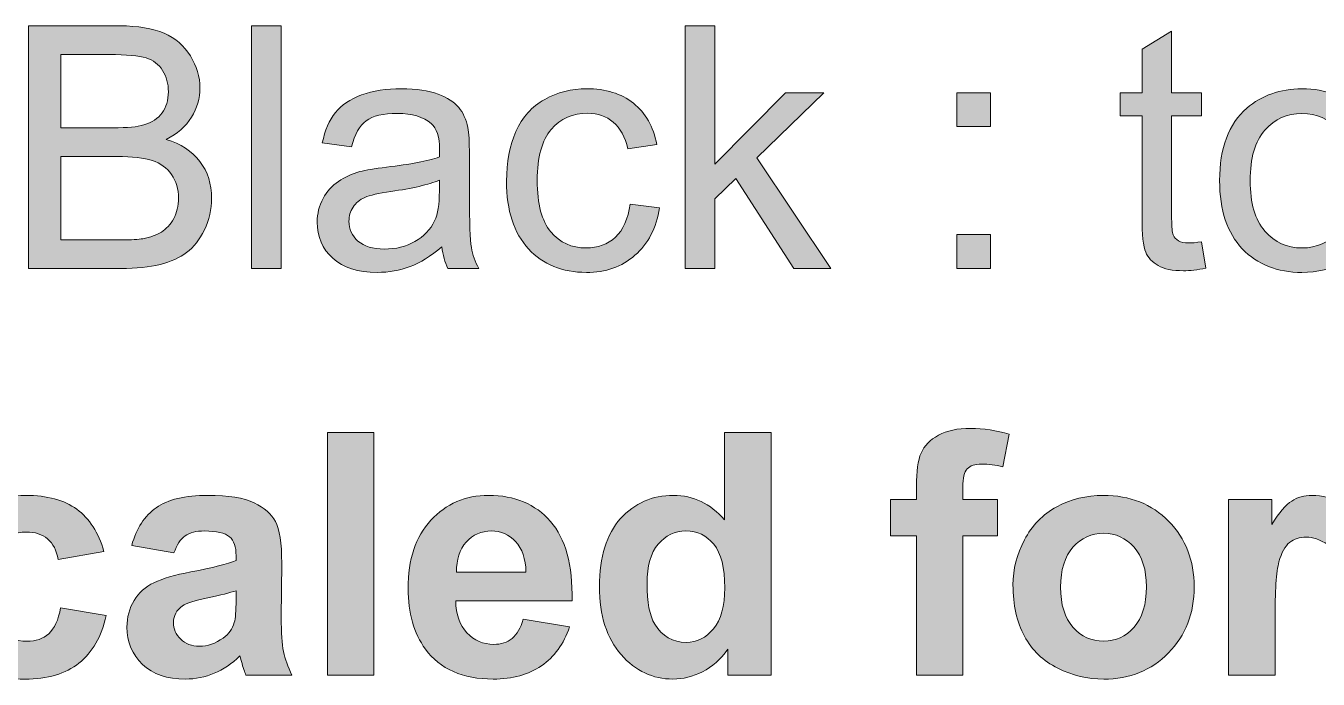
# Model space of a CAD drawing. Header units: inches. Extents: x 1117 to 1992, y -2324 to -585.
# Drawn here: x 1337.29 to 1371.9, y -2169.31 to -2151.83 of the extents above; entities that cross this region are included whole.
import ezdxf

# ---------------------------------------------------------------- set-up
doc = ezdxf.new("R2010")
doc.units = ezdxf.units.IN
doc.header["$MEASUREMENT"] = 0
doc.layers.add('Layer 1', color=7, linetype='Continuous')

# ---------------------------------------------------------------- blocks, each defined once
blk = doc.blocks.new('block 247')
at = {"layer": 'Layer 1', "true_color": 0x010101}
h = blk.add_hatch(color=18, dxfattribs=at)
h.dxf.hatch_style = 2
edge = h.paths.add_edge_path()
edge.add_spline(control_points=[(1337.364, -2158.32), (1337.364, -2158.32), (1337.364, -2151.827), (1337.364, -2151.827), (1337.364, -2151.827), (1339.8, -2151.827), (1339.8, -2151.827), (1340.296, -2151.827), (1340.693, -2151.893), (1340.994, -2152.025), (1341.294, -2152.156), (1341.529, -2152.359), (1341.698, -2152.632), (1341.867, -2152.905), (1341.953, -2153.191), (1341.953, -2153.489), (1341.953, -2153.767), (1341.878, -2154.028), (1341.727, -2154.274), (1341.576, -2154.518), (1341.349, -2154.717), (1341.044, -2154.867), (1341.437, -2154.982), (1341.74, -2155.179), (1341.95, -2155.456), (1342.161, -2155.734), (1342.266, -2156.062), (1342.266, -2156.44), (1342.266, -2156.744), (1342.201, -2157.027), (1342.073, -2157.288), (1341.945, -2157.549), (1341.786, -2157.751), (1341.597, -2157.892), (1341.408, -2158.034), (1341.171, -2158.141), (1340.885, -2158.213), (1340.6, -2158.286), (1340.251, -2158.322), (1339.838, -2158.322), (1339.838, -2158.322), (1337.362, -2158.322), (1337.362, -2158.322), (1337.362, -2158.322), (1337.362, -2158.321), (1337.362, -2158.321), (1337.362, -2158.321), (1337.364, -2158.321), (1337.364, -2158.321), (1337.364, -2158.321), (1337.364, -2158.32), (1337.364, -2158.32)], knot_values=[0, 0, 0, 0, 1, 1, 1, 2, 2, 2, 3, 3, 3, 4, 4, 4, 5, 5, 5, 6, 6, 6, 7, 7, 7, 8, 8, 8, 9, 9, 9, 10, 10, 10, 11, 11, 11, 12, 12, 12, 13, 13, 13, 14, 14, 14, 15, 15, 15, 16, 16, 16, 17, 17, 17, 17], degree=3, periodic=1)
edge = h.paths.add_edge_path()
edge.add_spline(control_points=[(1338.224, -2154.555), (1338.224, -2154.555), (1339.627, -2154.555), (1339.627, -2154.555), (1340.008, -2154.555), (1340.281, -2154.53), (1340.447, -2154.48), (1340.665, -2154.414), (1340.83, -2154.307), (1340.94, -2154.157), (1341.051, -2154.006), (1341.107, -2153.817), (1341.107, -2153.59), (1341.107, -2153.375), (1341.055, -2153.185), (1340.952, -2153.022), (1340.848, -2152.857), (1340.701, -2152.745), (1340.509, -2152.685), (1340.317, -2152.624), (1339.987, -2152.594), (1339.521, -2152.594), (1339.521, -2152.594), (1338.223, -2152.594), (1338.223, -2152.594), (1338.223, -2152.594), (1338.224, -2154.555), (1338.224, -2154.555), (1338.224, -2154.555), (1338.224, -2154.555), (1338.224, -2154.555)], knot_values=[0, 0, 0, 0, 1, 1, 1, 2, 2, 2, 3, 3, 3, 4, 4, 4, 5, 5, 5, 6, 6, 6, 7, 7, 7, 8, 8, 8, 9, 9, 9, 10, 10, 10, 10], degree=3, periodic=1)
edge = h.paths.add_edge_path()
edge.add_spline(control_points=[(1338.224, -2157.554), (1338.224, -2157.554), (1339.84, -2157.554), (1339.84, -2157.554), (1340.118, -2157.554), (1340.313, -2157.543), (1340.425, -2157.523), (1340.623, -2157.486), (1340.788, -2157.427), (1340.92, -2157.346), (1341.053, -2157.263), (1341.163, -2157.142), (1341.249, -2156.985), (1341.334, -2156.828), (1341.377, -2156.644), (1341.377, -2156.438), (1341.377, -2156.196), (1341.315, -2155.985), (1341.191, -2155.806), (1341.067, -2155.628), (1340.895, -2155.503), (1340.675, -2155.431), (1340.455, -2155.359), (1340.139, -2155.321), (1339.726, -2155.321), (1339.726, -2155.321), (1338.224, -2155.321), (1338.224, -2155.321), (1338.224, -2155.321), (1338.224, -2157.554), (1338.224, -2157.554)], knot_values=[0, 0, 0, 0, 1, 1, 1, 2, 2, 2, 3, 3, 3, 4, 4, 4, 5, 5, 5, 6, 6, 6, 7, 7, 7, 8, 8, 8, 9, 9, 9, 10, 10, 10, 10], degree=3, periodic=1)
h = blk.add_hatch(color=18, dxfattribs=at)
h.dxf.hatch_style = 2
h.paths.add_polyline_path([(1343.33, -2158.32), (1343.33, -2151.827), (1344.128, -2151.827), (1344.128, -2158.32)])
h = blk.add_hatch(color=18, dxfattribs=at)
h.dxf.hatch_style = 2
h.paths.add_polyline_path([(1354.948, -2158.32), (1354.948, -2151.827), (1355.745, -2151.827), (1355.745, -2155.529), (1357.633, -2153.616), (1358.665, -2153.616), (1356.867, -2155.361), (1358.846, -2158.32), (1357.862, -2158.32), (1356.309, -2155.916), (1355.745, -2156.455), (1355.745, -2158.32)])
h = blk.add_hatch(color=18, dxfattribs=at)
h.dxf.hatch_style = 2
edge = h.paths.add_edge_path()
edge.add_spline(control_points=[(1368.78, -2157.607), (1368.78, -2157.607), (1368.896, -2158.311), (1368.896, -2158.311), (1368.671, -2158.359), (1368.47, -2158.381), (1368.293, -2158.381), (1368.004, -2158.381), (1367.779, -2158.335), (1367.62, -2158.244), (1367.46, -2158.152), (1367.348, -2158.032), (1367.283, -2157.883), (1367.218, -2157.734), (1367.186, -2157.42), (1367.186, -2156.942), (1367.186, -2156.942), (1367.186, -2154.235), (1367.186, -2154.235), (1367.186, -2154.235), (1366.602, -2154.235), (1366.602, -2154.235), (1366.602, -2154.235), (1366.602, -2153.615), (1366.602, -2153.615), (1366.602, -2153.615), (1367.186, -2153.615), (1367.186, -2153.615), (1367.186, -2153.615), (1367.186, -2152.451), (1367.186, -2152.451), (1367.186, -2152.451), (1367.979, -2151.972), (1367.979, -2151.972), (1367.979, -2151.972), (1367.979, -2153.615), (1367.979, -2153.615), (1367.979, -2153.615), (1368.78, -2153.615), (1368.78, -2153.615), (1368.78, -2153.615), (1368.78, -2154.235), (1368.78, -2154.235), (1368.78, -2154.235), (1367.979, -2154.235), (1367.979, -2154.235), (1367.979, -2154.235), (1367.979, -2156.986), (1367.979, -2156.986), (1367.979, -2157.214), (1367.993, -2157.36), (1368.021, -2157.424), (1368.049, -2157.49), (1368.095, -2157.541), (1368.159, -2157.579), (1368.222, -2157.616), (1368.313, -2157.637), (1368.431, -2157.637), (1368.519, -2157.638), (1368.635, -2157.627), (1368.78, -2157.607)], knot_values=[0, 0, 0, 0, 1, 1, 1, 2, 2, 2, 3, 3, 3, 4, 4, 4, 5, 5, 5, 6, 6, 6, 7, 7, 7, 8, 8, 8, 9, 9, 9, 10, 10, 10, 11, 11, 11, 12, 12, 12, 13, 13, 13, 14, 14, 14, 15, 15, 15, 16, 16, 16, 17, 17, 17, 18, 18, 18, 19, 19, 19, 20, 20, 20, 20], degree=3, periodic=1)
h = blk.add_hatch(color=18, dxfattribs=at)
h.dxf.hatch_style = 2
edge = h.paths.add_edge_path()
edge.add_spline(control_points=[(1348.433, -2157.74), (1348.138, -2157.991), (1347.853, -2158.168), (1347.58, -2158.271), (1347.308, -2158.374), (1347.014, -2158.425), (1346.701, -2158.425), (1346.184, -2158.425), (1345.788, -2158.3), (1345.51, -2158.048), (1345.232, -2157.794), (1345.093, -2157.472), (1345.093, -2157.08), (1345.093, -2156.85), (1345.145, -2156.639), (1345.25, -2156.449), (1345.355, -2156.259), (1345.492, -2156.105), (1345.662, -2155.991), (1345.831, -2155.876), (1346.023, -2155.788), (1346.235, -2155.729), (1346.392, -2155.688), (1346.628, -2155.648), (1346.945, -2155.61), (1347.588, -2155.532), (1348.062, -2155.441), (1348.366, -2155.335), (1348.369, -2155.226), (1348.371, -2155.156), (1348.371, -2155.127), (1348.371, -2154.802), (1348.295, -2154.573), (1348.144, -2154.44), (1347.94, -2154.26), (1347.638, -2154.17), (1347.237, -2154.17), (1346.862, -2154.17), (1346.584, -2154.236), (1346.406, -2154.367), (1346.227, -2154.499), (1346.095, -2154.731), (1346.009, -2155.066), (1346.009, -2155.066), (1345.23, -2154.959), (1345.23, -2154.959), (1345.301, -2154.626), (1345.417, -2154.356), (1345.58, -2154.15), (1345.742, -2153.945), (1345.977, -2153.788), (1346.284, -2153.676), (1346.591, -2153.566), (1346.947, -2153.51), (1347.351, -2153.51), (1347.753, -2153.51), (1348.079, -2153.557), (1348.33, -2153.652), (1348.581, -2153.747), (1348.765, -2153.865), (1348.883, -2154.008), (1349.001, -2154.152), (1349.083, -2154.333), (1349.13, -2154.551), (1349.157, -2154.687), (1349.17, -2154.932), (1349.17, -2155.287), (1349.17, -2155.287), (1349.17, -2156.349), (1349.17, -2156.349), (1349.17, -2157.09), (1349.187, -2157.559), (1349.222, -2157.756), (1349.256, -2157.952), (1349.322, -2158.14), (1349.423, -2158.32), (1349.423, -2158.32), (1348.591, -2158.32), (1348.591, -2158.32), (1348.51, -2158.155), (1348.457, -2157.961), (1348.433, -2157.74)], knot_values=[0, 0, 0, 0, 1, 1, 1, 2, 2, 2, 3, 3, 3, 4, 4, 4, 5, 5, 5, 6, 6, 6, 7, 7, 7, 8, 8, 8, 9, 9, 9, 10, 10, 10, 11, 11, 11, 12, 12, 12, 13, 13, 13, 14, 14, 14, 15, 15, 15, 16, 16, 16, 17, 17, 17, 18, 18, 18, 19, 19, 19, 20, 20, 20, 21, 21, 21, 22, 22, 22, 23, 23, 23, 24, 24, 24, 25, 25, 25, 26, 26, 26, 27, 27, 27, 27], degree=3, periodic=1)
edge = h.paths.add_edge_path()
edge.add_spline(control_points=[(1348.366, -2155.959), (1348.078, -2156.077), (1347.643, -2156.177), (1347.065, -2156.26), (1346.737, -2156.308), (1346.505, -2156.361), (1346.369, -2156.42), (1346.233, -2156.479), (1346.128, -2156.565), (1346.054, -2156.678), (1345.981, -2156.792), (1345.944, -2156.919), (1345.944, -2157.057), (1345.944, -2157.27), (1346.025, -2157.447), (1346.186, -2157.588), (1346.347, -2157.73), (1346.582, -2157.801), (1346.892, -2157.801), (1347.199, -2157.801), (1347.473, -2157.734), (1347.711, -2157.6), (1347.951, -2157.465), (1348.126, -2157.283), (1348.238, -2157.048), (1348.323, -2156.867), (1348.366, -2156.602), (1348.366, -2156.25), (1348.366, -2156.25), (1348.366, -2155.959), (1348.366, -2155.959), (1348.366, -2155.959), (1348.366, -2155.959), (1348.366, -2155.959)], knot_values=[0, 0, 0, 0, 1, 1, 1, 2, 2, 2, 3, 3, 3, 4, 4, 4, 5, 5, 5, 6, 6, 6, 7, 7, 7, 8, 8, 8, 9, 9, 9, 10, 10, 10, 11, 11, 11, 11], degree=3, periodic=1)
h = blk.add_hatch(color=18, dxfattribs=at)
h.dxf.hatch_style = 2
edge = h.paths.add_edge_path()
edge.add_spline(control_points=[(1353.477, -2156.597), (1353.477, -2156.597), (1354.262, -2156.699), (1354.262, -2156.699), (1354.176, -2157.239), (1353.957, -2157.661), (1353.604, -2157.968), (1353.251, -2158.274), (1352.818, -2158.426), (1352.304, -2158.426), (1351.66, -2158.426), (1351.142, -2158.216), (1350.752, -2157.795), (1350.361, -2157.375), (1350.165, -2156.772), (1350.165, -2155.986), (1350.165, -2155.478), (1350.249, -2155.034), (1350.417, -2154.654), (1350.586, -2154.273), (1350.842, -2153.986), (1351.186, -2153.796), (1351.531, -2153.605), (1351.905, -2153.51), (1352.31, -2153.51), (1352.82, -2153.51), (1353.239, -2153.639), (1353.563, -2153.897), (1353.888, -2154.156), (1354.097, -2154.523), (1354.188, -2154.998), (1354.188, -2154.998), (1353.413, -2155.118), (1353.413, -2155.118), (1353.34, -2154.802), (1353.209, -2154.565), (1353.022, -2154.405), (1352.834, -2154.245), (1352.608, -2154.166), (1352.342, -2154.166), (1351.939, -2154.166), (1351.614, -2154.308), (1351.363, -2154.598), (1351.112, -2154.884), (1350.987, -2155.34), (1350.987, -2155.964), (1350.987, -2156.596), (1351.109, -2157.055), (1351.35, -2157.341), (1351.593, -2157.628), (1351.908, -2157.771), (1352.298, -2157.771), (1352.611, -2157.771), (1352.872, -2157.675), (1353.082, -2157.483), (1353.289, -2157.291), (1353.421, -2156.996), (1353.477, -2156.597)], knot_values=[0, 0, 0, 0, 1, 1, 1, 2, 2, 2, 3, 3, 3, 4, 4, 4, 5, 5, 5, 6, 6, 6, 7, 7, 7, 8, 8, 8, 9, 9, 9, 10, 10, 10, 11, 11, 11, 12, 12, 12, 13, 13, 13, 14, 14, 14, 15, 15, 15, 16, 16, 16, 17, 17, 17, 18, 18, 18, 19, 19, 19, 19], degree=3, periodic=1)
h = blk.add_hatch(color=18, dxfattribs=at)
h.dxf.hatch_style = 2
h.paths.add_polyline_path([(1362.221, -2154.524), (1362.221, -2153.616), (1363.129, -2153.616), (1363.129, -2154.524)])
h.paths.add_polyline_path([(1362.221, -2158.32), (1362.221, -2157.412), (1363.129, -2157.412), (1363.129, -2158.32)])
h = blk.add_hatch(color=18, dxfattribs=at)
h.dxf.hatch_style = 2
edge = h.paths.add_edge_path()
edge.add_spline(control_points=[(1369.263, -2155.968), (1369.263, -2155.097), (1369.505, -2154.452), (1369.989, -2154.033), (1370.394, -2153.685), (1370.888, -2153.511), (1371.468, -2153.511), (1372.115, -2153.511), (1372.644, -2153.723), (1373.055, -2154.147), (1373.464, -2154.57), (1373.669, -2155.156), (1373.669, -2155.903), (1373.669, -2156.509), (1373.579, -2156.984), (1373.397, -2157.332), (1373.215, -2157.678), (1372.952, -2157.948), (1372.604, -2158.14), (1372.258, -2158.332), (1371.879, -2158.427), (1371.468, -2158.427), (1370.81, -2158.427), (1370.277, -2158.216), (1369.872, -2157.794), (1369.466, -2157.371), (1369.263, -2156.762), (1369.263, -2155.968)], knot_values=[0, 0, 0, 0, 1, 1, 1, 2, 2, 2, 3, 3, 3, 4, 4, 4, 5, 5, 5, 6, 6, 6, 7, 7, 7, 8, 8, 8, 9, 9, 9, 9], degree=3, periodic=1)
edge = h.paths.add_edge_path()
edge.add_spline(control_points=[(1370.082, -2155.968), (1370.082, -2156.571), (1370.214, -2157.021), (1370.477, -2157.321), (1370.739, -2157.622), (1371.07, -2157.771), (1371.469, -2157.771), (1371.865, -2157.771), (1372.194, -2157.62), (1372.457, -2157.319), (1372.719, -2157.018), (1372.851, -2156.559), (1372.851, -2155.941), (1372.851, -2155.361), (1372.719, -2154.92), (1372.454, -2154.619), (1372.19, -2154.319), (1371.861, -2154.171), (1371.469, -2154.171), (1371.07, -2154.171), (1370.74, -2154.32), (1370.477, -2154.618), (1370.213, -2154.916), (1370.082, -2155.366), (1370.082, -2155.968)], knot_values=[0, 0, 0, 0, 1, 1, 1, 2, 2, 2, 3, 3, 3, 4, 4, 4, 5, 5, 5, 6, 6, 6, 7, 7, 7, 8, 8, 8, 8], degree=3, periodic=1)
h = blk.add_hatch(color=18, dxfattribs=at)
h.dxf.hatch_style = 2
edge = h.paths.add_edge_path()
edge.add_spline(control_points=[(1360.451, -2164.501), (1360.451, -2164.501), (1361.142, -2164.501), (1361.142, -2164.501), (1361.142, -2164.501), (1361.142, -2164.147), (1361.142, -2164.147), (1361.142, -2163.751), (1361.184, -2163.456), (1361.268, -2163.26), (1361.352, -2163.065), (1361.507, -2162.906), (1361.733, -2162.784), (1361.959, -2162.661), (1362.244, -2162.6), (1362.59, -2162.6), (1362.944, -2162.6), (1363.291, -2162.653), (1363.63, -2162.759), (1363.63, -2162.759), (1363.461, -2163.627), (1363.461, -2163.627), (1363.263, -2163.58), (1363.073, -2163.556), (1362.891, -2163.556), (1362.71, -2163.556), (1362.581, -2163.599), (1362.503, -2163.683), (1362.424, -2163.767), (1362.385, -2163.929), (1362.385, -2164.168), (1362.385, -2164.168), (1362.385, -2164.5), (1362.385, -2164.5), (1362.385, -2164.5), (1363.315, -2164.5), (1363.315, -2164.5), (1363.315, -2164.5), (1363.315, -2165.478), (1363.315, -2165.478), (1363.315, -2165.478), (1362.385, -2165.478), (1362.385, -2165.478), (1362.385, -2165.478), (1362.385, -2169.204), (1362.385, -2169.204), (1362.385, -2169.204), (1361.141, -2169.204), (1361.141, -2169.204), (1361.141, -2169.204), (1361.141, -2165.478), (1361.141, -2165.478), (1361.141, -2165.478), (1360.451, -2165.478), (1360.451, -2165.478), (1360.451, -2165.478), (1360.451, -2164.501), (1360.451, -2164.501), (1360.451, -2164.501), (1360.451, -2164.501), (1360.451, -2164.501)], knot_values=[0, 0, 0, 0, 1, 1, 1, 2, 2, 2, 3, 3, 3, 4, 4, 4, 5, 5, 5, 6, 6, 6, 7, 7, 7, 8, 8, 8, 9, 9, 9, 10, 10, 10, 11, 11, 11, 12, 12, 12, 13, 13, 13, 14, 14, 14, 15, 15, 15, 16, 16, 16, 17, 17, 17, 18, 18, 18, 19, 19, 19, 20, 20, 20, 20], degree=3, periodic=1)
h = blk.add_hatch(color=18, dxfattribs=at)
h.dxf.hatch_style = 2
h.paths.add_polyline_path([(1345.37, -2169.205), (1345.37, -2162.712), (1346.614, -2162.712), (1346.614, -2169.205)])
h = blk.add_hatch(color=18, dxfattribs=at)
h.dxf.hatch_style = 2
edge = h.paths.add_edge_path()
edge.add_spline(control_points=[(1357.249, -2169.205), (1357.249, -2169.205), (1356.094, -2169.205), (1356.094, -2169.205), (1356.094, -2169.205), (1356.094, -2168.514), (1356.094, -2168.514), (1355.901, -2168.783), (1355.675, -2168.983), (1355.413, -2169.113), (1355.152, -2169.245), (1354.889, -2169.311), (1354.623, -2169.311), (1354.082, -2169.311), (1353.619, -2169.093), (1353.234, -2168.657), (1352.848, -2168.223), (1352.655, -2167.614), (1352.655, -2166.834), (1352.655, -2166.037), (1352.843, -2165.431), (1353.218, -2165.017), (1353.593, -2164.602), (1354.067, -2164.394), (1354.639, -2164.394), (1355.165, -2164.394), (1355.62, -2164.612), (1356.004, -2165.05), (1356.004, -2165.05), (1356.004, -2162.711), (1356.004, -2162.711), (1356.004, -2162.711), (1357.248, -2162.711), (1357.248, -2162.711), (1357.248, -2162.711), (1357.249, -2169.205), (1357.249, -2169.205), (1357.249, -2169.205), (1357.249, -2169.205), (1357.249, -2169.205)], knot_values=[0, 0, 0, 0, 1, 1, 1, 2, 2, 2, 3, 3, 3, 4, 4, 4, 5, 5, 5, 6, 6, 6, 7, 7, 7, 8, 8, 8, 9, 9, 9, 10, 10, 10, 11, 11, 11, 12, 12, 12, 13, 13, 13, 13], degree=3, periodic=1)
edge = h.paths.add_edge_path()
edge.add_spline(control_points=[(1353.927, -2166.751), (1353.927, -2167.253), (1353.996, -2167.617), (1354.135, -2167.841), (1354.336, -2168.166), (1354.617, -2168.328), (1354.977, -2168.328), (1355.264, -2168.328), (1355.507, -2168.206), (1355.708, -2167.963), (1355.908, -2167.72), (1356.009, -2167.355), (1356.009, -2166.871), (1356.009, -2166.33), (1355.912, -2165.942), (1355.716, -2165.703), (1355.522, -2165.465), (1355.272, -2165.346), (1354.969, -2165.346), (1354.673, -2165.346), (1354.426, -2165.464), (1354.226, -2165.698), (1354.027, -2165.934), (1353.927, -2166.285), (1353.927, -2166.751)], knot_values=[0, 0, 0, 0, 1, 1, 1, 2, 2, 2, 3, 3, 3, 4, 4, 4, 5, 5, 5, 6, 6, 6, 7, 7, 7, 8, 8, 8, 8], degree=3, periodic=1)
h = blk.add_hatch(color=18, dxfattribs=at)
h.dxf.hatch_style = 2
edge = h.paths.add_edge_path()
edge.add_spline(control_points=[(1339.382, -2165.892), (1339.382, -2165.892), (1338.155, -2166.113), (1338.155, -2166.113), (1338.113, -2165.869), (1338.019, -2165.683), (1337.874, -2165.56), (1337.727, -2165.436), (1337.537, -2165.375), (1337.304, -2165.375), (1336.994, -2165.375), (1336.747, -2165.482), (1336.562, -2165.696), (1336.378, -2165.909), (1336.285, -2166.268), (1336.285, -2166.77), (1336.285, -2167.328), (1336.379, -2167.722), (1336.566, -2167.952), (1336.754, -2168.183), (1337.006, -2168.298), (1337.322, -2168.298), (1337.558, -2168.298), (1337.752, -2168.231), (1337.903, -2168.097), (1338.053, -2167.962), (1338.16, -2167.731), (1338.221, -2167.404), (1338.221, -2167.404), (1339.443, -2167.612), (1339.443, -2167.612), (1339.317, -2168.173), (1339.073, -2168.596), (1338.713, -2168.883), (1338.353, -2169.17), (1337.869, -2169.313), (1337.265, -2169.313), (1336.577, -2169.313), (1336.029, -2169.096), (1335.62, -2168.661), (1335.211, -2168.227), (1335.007, -2167.625), (1335.007, -2166.859), (1335.007, -2166.082), (1335.212, -2165.478), (1335.622, -2165.045), (1336.032, -2164.612), (1336.587, -2164.395), (1337.288, -2164.395), (1337.861, -2164.395), (1338.316, -2164.52), (1338.655, -2164.766), (1338.992, -2165.012), (1339.234, -2165.387), (1339.382, -2165.892)], knot_values=[0, 0, 0, 0, 1, 1, 1, 2, 2, 2, 3, 3, 3, 4, 4, 4, 5, 5, 5, 6, 6, 6, 7, 7, 7, 8, 8, 8, 9, 9, 9, 10, 10, 10, 11, 11, 11, 12, 12, 12, 13, 13, 13, 14, 14, 14, 15, 15, 15, 16, 16, 16, 17, 17, 17, 18, 18, 18, 18], degree=3, periodic=1)
h = blk.add_hatch(color=18, dxfattribs=at)
h.dxf.hatch_style = 2
edge = h.paths.add_edge_path()
edge.add_spline(control_points=[(1341.255, -2165.936), (1341.255, -2165.936), (1340.126, -2165.732), (1340.126, -2165.732), (1340.252, -2165.278), (1340.471, -2164.942), (1340.781, -2164.724), (1341.091, -2164.505), (1341.552, -2164.395), (1342.163, -2164.395), (1342.718, -2164.395), (1343.131, -2164.461), (1343.404, -2164.593), (1343.675, -2164.724), (1343.867, -2164.891), (1343.977, -2165.093), (1344.087, -2165.296), (1344.144, -2165.667), (1344.144, -2166.207), (1344.144, -2166.207), (1344.13, -2167.66), (1344.13, -2167.66), (1344.13, -2168.073), (1344.151, -2168.377), (1344.19, -2168.575), (1344.23, -2168.771), (1344.305, -2168.98), (1344.415, -2169.206), (1344.415, -2169.206), (1343.182, -2169.206), (1343.182, -2169.206), (1343.15, -2169.123), (1343.11, -2169), (1343.063, -2168.838), (1343.042, -2168.764), (1343.027, -2168.715), (1343.019, -2168.692), (1342.806, -2168.898), (1342.579, -2169.052), (1342.336, -2169.156), (1342.093, -2169.259), (1341.835, -2169.311), (1341.561, -2169.311), (1341.077, -2169.311), (1340.695, -2169.18), (1340.416, -2168.917), (1340.137, -2168.654), (1339.997, -2168.322), (1339.997, -2167.92), (1339.997, -2167.654), (1340.061, -2167.417), (1340.188, -2167.209), (1340.314, -2167.001), (1340.492, -2166.842), (1340.722, -2166.731), (1340.95, -2166.621), (1341.28, -2166.524), (1341.712, -2166.442), (1342.293, -2166.332), (1342.697, -2166.23), (1342.921, -2166.136), (1342.921, -2166.136), (1342.921, -2166.011), (1342.921, -2166.011), (1342.921, -2165.772), (1342.862, -2165.603), (1342.744, -2165.501), (1342.626, -2165.399), (1342.403, -2165.347), (1342.075, -2165.347), (1341.853, -2165.347), (1341.681, -2165.39), (1341.557, -2165.478), (1341.433, -2165.565), (1341.332, -2165.718), (1341.255, -2165.936)], knot_values=[0, 0, 0, 0, 1, 1, 1, 2, 2, 2, 3, 3, 3, 4, 4, 4, 5, 5, 5, 6, 6, 6, 7, 7, 7, 8, 8, 8, 9, 9, 9, 10, 10, 10, 11, 11, 11, 12, 12, 12, 13, 13, 13, 14, 14, 14, 15, 15, 15, 16, 16, 16, 17, 17, 17, 18, 18, 18, 19, 19, 19, 20, 20, 20, 21, 21, 21, 22, 22, 22, 23, 23, 23, 24, 24, 24, 25, 25, 25, 25], degree=3, periodic=1)
edge = h.paths.add_edge_path()
edge.add_spline(control_points=[(1342.92, -2166.946), (1342.761, -2167), (1342.509, -2167.063), (1342.163, -2167.137), (1341.818, -2167.21), (1341.593, -2167.283), (1341.485, -2167.354), (1341.323, -2167.469), (1341.243, -2167.614), (1341.243, -2167.792), (1341.243, -2167.965), (1341.308, -2168.117), (1341.438, -2168.243), (1341.567, -2168.37), (1341.733, -2168.433), (1341.934, -2168.433), (1342.158, -2168.433), (1342.372, -2168.36), (1342.575, -2168.212), (1342.726, -2168.101), (1342.824, -2167.962), (1342.873, -2167.8), (1342.905, -2167.694), (1342.921, -2167.491), (1342.921, -2167.193), (1342.921, -2167.193), (1342.92, -2166.946), (1342.92, -2166.946), (1342.92, -2166.946), (1342.92, -2166.946), (1342.92, -2166.946)], knot_values=[0, 0, 0, 0, 1, 1, 1, 2, 2, 2, 3, 3, 3, 4, 4, 4, 5, 5, 5, 6, 6, 6, 7, 7, 7, 8, 8, 8, 9, 9, 9, 10, 10, 10, 10], degree=3, periodic=1)
h = blk.add_hatch(color=18, dxfattribs=at)
h.dxf.hatch_style = 2
edge = h.paths.add_edge_path()
edge.add_spline(control_points=[(1350.614, -2167.708), (1350.614, -2167.708), (1351.855, -2167.916), (1351.855, -2167.916), (1351.696, -2168.371), (1351.443, -2168.717), (1351.099, -2168.955), (1350.755, -2169.192), (1350.325, -2169.311), (1349.808, -2169.311), (1348.991, -2169.311), (1348.386, -2169.044), (1347.992, -2168.51), (1347.682, -2168.082), (1347.527, -2167.541), (1347.527, -2166.889), (1347.527, -2166.109), (1347.731, -2165.5), (1348.138, -2165.058), (1348.545, -2164.616), (1349.061, -2164.395), (1349.684, -2164.395), (1350.384, -2164.395), (1350.936, -2164.626), (1351.34, -2165.089), (1351.745, -2165.552), (1351.937, -2166.258), (1351.921, -2167.213), (1351.921, -2167.213), (1348.803, -2167.213), (1348.803, -2167.213), (1348.811, -2167.582), (1348.913, -2167.869), (1349.104, -2168.074), (1349.296, -2168.28), (1349.536, -2168.382), (1349.821, -2168.382), (1350.017, -2168.382), (1350.18, -2168.329), (1350.313, -2168.223), (1350.446, -2168.117), (1350.547, -2167.944), (1350.614, -2167.708)], knot_values=[0, 0, 0, 0, 1, 1, 1, 2, 2, 2, 3, 3, 3, 4, 4, 4, 5, 5, 5, 6, 6, 6, 7, 7, 7, 8, 8, 8, 9, 9, 9, 10, 10, 10, 11, 11, 11, 12, 12, 12, 13, 13, 13, 14, 14, 14, 14], degree=3, periodic=1)
edge = h.paths.add_edge_path()
edge.add_spline(control_points=[(1350.685, -2166.45), (1350.677, -2166.09), (1350.583, -2165.816), (1350.406, -2165.628), (1350.229, -2165.442), (1350.013, -2165.347), (1349.759, -2165.347), (1349.488, -2165.347), (1349.263, -2165.446), (1349.086, -2165.644), (1348.909, -2165.843), (1348.822, -2166.11), (1348.825, -2166.45), (1348.825, -2166.45), (1350.685, -2166.45), (1350.685, -2166.45)], knot_values=[0, 0, 0, 0, 1, 1, 1, 2, 2, 2, 3, 3, 3, 4, 4, 4, 5, 5, 5, 5], degree=3, periodic=1)
h = blk.add_hatch(color=18, dxfattribs=at)
h.dxf.hatch_style = 2
edge = h.paths.add_edge_path()
edge.add_spline(control_points=[(1363.729, -2166.787), (1363.729, -2166.373), (1363.83, -2165.974), (1364.034, -2165.587), (1364.237, -2165.2), (1364.527, -2164.904), (1364.9, -2164.701), (1365.273, -2164.497), (1365.69, -2164.395), (1366.151, -2164.395), (1366.863, -2164.395), (1367.446, -2164.626), (1367.9, -2165.089), (1368.355, -2165.552), (1368.583, -2166.135), (1368.583, -2166.841), (1368.583, -2167.552), (1368.354, -2168.142), (1367.894, -2168.61), (1367.435, -2169.079), (1366.857, -2169.312), (1366.161, -2169.312), (1365.729, -2169.312), (1365.318, -2169.215), (1364.928, -2169.02), (1364.536, -2168.825), (1364.239, -2168.539), (1364.035, -2168.163), (1363.831, -2167.786), (1363.729, -2167.327), (1363.729, -2166.787)], knot_values=[0, 0, 0, 0, 1, 1, 1, 2, 2, 2, 3, 3, 3, 4, 4, 4, 5, 5, 5, 6, 6, 6, 7, 7, 7, 8, 8, 8, 9, 9, 9, 10, 10, 10, 10], degree=3, periodic=1)
edge = h.paths.add_edge_path()
edge.add_spline(control_points=[(1365.004, -2166.853), (1365.004, -2167.319), (1365.115, -2167.677), (1365.336, -2167.925), (1365.558, -2168.172), (1365.83, -2168.297), (1366.155, -2168.297), (1366.48, -2168.297), (1366.752, -2168.172), (1366.972, -2167.925), (1367.192, -2167.677), (1367.303, -2167.316), (1367.303, -2166.844), (1367.303, -2166.383), (1367.192, -2166.029), (1366.972, -2165.781), (1366.752, -2165.533), (1366.48, -2165.408), (1366.155, -2165.408), (1365.831, -2165.408), (1365.558, -2165.533), (1365.336, -2165.781), (1365.115, -2166.029), (1365.004, -2166.387), (1365.004, -2166.853)], knot_values=[0, 0, 0, 0, 1, 1, 1, 2, 2, 2, 3, 3, 3, 4, 4, 4, 5, 5, 5, 6, 6, 6, 7, 7, 7, 8, 8, 8, 8], degree=3, periodic=1)
h = blk.add_hatch(color=18, dxfattribs=at)
h.dxf.hatch_style = 2
edge = h.paths.add_edge_path()
edge.add_spline(control_points=[(1370.749, -2169.205), (1370.749, -2169.205), (1369.504, -2169.205), (1369.504, -2169.205), (1369.504, -2169.205), (1369.504, -2164.501), (1369.504, -2164.501), (1369.504, -2164.501), (1370.66, -2164.501), (1370.66, -2164.501), (1370.66, -2164.501), (1370.66, -2165.17), (1370.66, -2165.17), (1370.859, -2164.854), (1371.035, -2164.645), (1371.194, -2164.545), (1371.352, -2164.445), (1371.531, -2164.394), (1371.732, -2164.394), (1372.015, -2164.394), (1372.288, -2164.473), (1372.551, -2164.629), (1372.551, -2164.629), (1372.166, -2165.713), (1372.166, -2165.713), (1371.955, -2165.578), (1371.762, -2165.51), (1371.581, -2165.51), (1371.407, -2165.51), (1371.259, -2165.559), (1371.138, -2165.654), (1371.016, -2165.75), (1370.922, -2165.923), (1370.852, -2166.175), (1370.782, -2166.426), (1370.748, -2166.951), (1370.748, -2167.752), (1370.748, -2167.752), (1370.749, -2169.205), (1370.749, -2169.205), (1370.749, -2169.205), (1370.749, -2169.205), (1370.749, -2169.205)], knot_values=[0, 0, 0, 0, 1, 1, 1, 2, 2, 2, 3, 3, 3, 4, 4, 4, 5, 5, 5, 6, 6, 6, 7, 7, 7, 8, 8, 8, 9, 9, 9, 10, 10, 10, 11, 11, 11, 12, 12, 12, 13, 13, 13, 14, 14, 14, 14], degree=3, periodic=1)
at = {"layer": 'Layer 1', "lineweight": 0}
for points in [[(1343.33, -2158.32), (1343.33, -2151.827), (1344.128, -2151.827), (1344.128, -2158.32), (1343.33, -2158.32)], [(1354.948, -2158.32), (1354.948, -2151.827), (1355.745, -2151.827), (1355.745, -2155.529), (1357.633, -2153.616), (1358.665, -2153.616), (1356.867, -2155.361), (1358.846, -2158.32), (1357.862, -2158.32), (1356.309, -2155.916), (1355.745, -2156.455), (1355.745, -2158.32), (1354.948, -2158.32)], [(1362.221, -2154.524), (1362.221, -2153.616), (1363.129, -2153.616), (1363.129, -2154.524), (1362.221, -2154.524)], [(1362.221, -2158.32), (1362.221, -2157.412), (1363.129, -2157.412), (1363.129, -2158.32), (1362.221, -2158.32)], [(1345.37, -2169.205), (1345.37, -2162.712), (1346.614, -2162.712), (1346.614, -2169.205), (1345.37, -2169.205)]]:
    blk.add_lwpolyline(points, dxfattribs=at)
for points, knots in [([(1337.364, -2158.32), (1337.364, -2158.32), (1337.364, -2151.827), (1337.364, -2151.827), (1337.364, -2151.827), (1339.8, -2151.827), (1339.8, -2151.827), (1340.296, -2151.827), (1340.693, -2151.893), (1340.994, -2152.025), (1341.294, -2152.156), (1341.529, -2152.359), (1341.698, -2152.632), (1341.867, -2152.905), (1341.953, -2153.191), (1341.953, -2153.489), (1341.953, -2153.767), (1341.878, -2154.028), (1341.727, -2154.274), (1341.576, -2154.518), (1341.349, -2154.717), (1341.044, -2154.867), (1341.437, -2154.982), (1341.74, -2155.179), (1341.95, -2155.456), (1342.161, -2155.734), (1342.266, -2156.062), (1342.266, -2156.44), (1342.266, -2156.744), (1342.201, -2157.027), (1342.073, -2157.288), (1341.945, -2157.549), (1341.786, -2157.751), (1341.597, -2157.892), (1341.408, -2158.034), (1341.171, -2158.141), (1340.885, -2158.213), (1340.6, -2158.286), (1340.251, -2158.322), (1339.838, -2158.322), (1339.838, -2158.322), (1337.362, -2158.322), (1337.362, -2158.322), (1337.362, -2158.322), (1337.362, -2158.321), (1337.362, -2158.321), (1337.362, -2158.321), (1337.364, -2158.321), (1337.364, -2158.321), (1337.364, -2158.321), (1337.364, -2158.32), (1337.364, -2158.32)], [0, 0, 0, 0, 1, 1, 1, 2, 2, 2, 3, 3, 3, 4, 4, 4, 5, 5, 5, 6, 6, 6, 7, 7, 7, 8, 8, 8, 9, 9, 9, 10, 10, 10, 11, 11, 11, 12, 12, 12, 13, 13, 13, 14, 14, 14, 15, 15, 15, 16, 16, 16, 17, 17, 17, 17]), ([(1368.78, -2157.607), (1368.78, -2157.607), (1368.896, -2158.311), (1368.896, -2158.311), (1368.671, -2158.359), (1368.47, -2158.381), (1368.293, -2158.381), (1368.004, -2158.381), (1367.779, -2158.335), (1367.62, -2158.244), (1367.46, -2158.152), (1367.348, -2158.032), (1367.283, -2157.883), (1367.218, -2157.734), (1367.186, -2157.42), (1367.186, -2156.942), (1367.186, -2156.942), (1367.186, -2154.235), (1367.186, -2154.235), (1367.186, -2154.235), (1366.602, -2154.235), (1366.602, -2154.235), (1366.602, -2154.235), (1366.602, -2153.615), (1366.602, -2153.615), (1366.602, -2153.615), (1367.186, -2153.615), (1367.186, -2153.615), (1367.186, -2153.615), (1367.186, -2152.451), (1367.186, -2152.451), (1367.186, -2152.451), (1367.979, -2151.972), (1367.979, -2151.972), (1367.979, -2151.972), (1367.979, -2153.615), (1367.979, -2153.615), (1367.979, -2153.615), (1368.78, -2153.615), (1368.78, -2153.615), (1368.78, -2153.615), (1368.78, -2154.235), (1368.78, -2154.235), (1368.78, -2154.235), (1367.979, -2154.235), (1367.979, -2154.235), (1367.979, -2154.235), (1367.979, -2156.986), (1367.979, -2156.986), (1367.979, -2157.214), (1367.993, -2157.36), (1368.021, -2157.424), (1368.049, -2157.49), (1368.095, -2157.541), (1368.159, -2157.579), (1368.222, -2157.616), (1368.313, -2157.637), (1368.431, -2157.637), (1368.519, -2157.638), (1368.635, -2157.627), (1368.78, -2157.607)], [0, 0, 0, 0, 1, 1, 1, 2, 2, 2, 3, 3, 3, 4, 4, 4, 5, 5, 5, 6, 6, 6, 7, 7, 7, 8, 8, 8, 9, 9, 9, 10, 10, 10, 11, 11, 11, 12, 12, 12, 13, 13, 13, 14, 14, 14, 15, 15, 15, 16, 16, 16, 17, 17, 17, 18, 18, 18, 19, 19, 19, 20, 20, 20, 20]), ([(1338.224, -2154.555), (1338.224, -2154.555), (1339.627, -2154.555), (1339.627, -2154.555), (1340.008, -2154.555), (1340.281, -2154.53), (1340.447, -2154.48), (1340.665, -2154.414), (1340.83, -2154.307), (1340.94, -2154.157), (1341.051, -2154.006), (1341.107, -2153.817), (1341.107, -2153.59), (1341.107, -2153.375), (1341.055, -2153.185), (1340.952, -2153.022), (1340.848, -2152.857), (1340.701, -2152.745), (1340.509, -2152.685), (1340.317, -2152.624), (1339.987, -2152.594), (1339.521, -2152.594), (1339.521, -2152.594), (1338.223, -2152.594), (1338.223, -2152.594), (1338.223, -2152.594), (1338.224, -2154.555), (1338.224, -2154.555), (1338.224, -2154.555), (1338.224, -2154.555), (1338.224, -2154.555)], [0, 0, 0, 0, 1, 1, 1, 2, 2, 2, 3, 3, 3, 4, 4, 4, 5, 5, 5, 6, 6, 6, 7, 7, 7, 8, 8, 8, 9, 9, 9, 10, 10, 10, 10]), ([(1348.433, -2157.74), (1348.138, -2157.991), (1347.853, -2158.168), (1347.58, -2158.271), (1347.308, -2158.374), (1347.014, -2158.425), (1346.701, -2158.425), (1346.184, -2158.425), (1345.788, -2158.3), (1345.51, -2158.048), (1345.232, -2157.794), (1345.093, -2157.472), (1345.093, -2157.08), (1345.093, -2156.85), (1345.145, -2156.639), (1345.25, -2156.449), (1345.355, -2156.259), (1345.492, -2156.105), (1345.662, -2155.991), (1345.831, -2155.876), (1346.023, -2155.788), (1346.235, -2155.729), (1346.392, -2155.688), (1346.628, -2155.648), (1346.945, -2155.61), (1347.588, -2155.532), (1348.062, -2155.441), (1348.366, -2155.335), (1348.369, -2155.226), (1348.371, -2155.156), (1348.371, -2155.127), (1348.371, -2154.802), (1348.295, -2154.573), (1348.144, -2154.44), (1347.94, -2154.26), (1347.638, -2154.17), (1347.237, -2154.17), (1346.862, -2154.17), (1346.584, -2154.236), (1346.406, -2154.367), (1346.227, -2154.499), (1346.095, -2154.731), (1346.009, -2155.066), (1346.009, -2155.066), (1345.23, -2154.959), (1345.23, -2154.959), (1345.301, -2154.626), (1345.417, -2154.356), (1345.58, -2154.15), (1345.742, -2153.945), (1345.977, -2153.788), (1346.284, -2153.676), (1346.591, -2153.566), (1346.947, -2153.51), (1347.351, -2153.51), (1347.753, -2153.51), (1348.079, -2153.557), (1348.33, -2153.652), (1348.581, -2153.747), (1348.765, -2153.865), (1348.883, -2154.008), (1349.001, -2154.152), (1349.083, -2154.333), (1349.13, -2154.551), (1349.157, -2154.687), (1349.17, -2154.932), (1349.17, -2155.287), (1349.17, -2155.287), (1349.17, -2156.349), (1349.17, -2156.349), (1349.17, -2157.09), (1349.187, -2157.559), (1349.222, -2157.756), (1349.256, -2157.952), (1349.322, -2158.14), (1349.423, -2158.32), (1349.423, -2158.32), (1348.591, -2158.32), (1348.591, -2158.32), (1348.51, -2158.155), (1348.457, -2157.961), (1348.433, -2157.74)], [0, 0, 0, 0, 1, 1, 1, 2, 2, 2, 3, 3, 3, 4, 4, 4, 5, 5, 5, 6, 6, 6, 7, 7, 7, 8, 8, 8, 9, 9, 9, 10, 10, 10, 11, 11, 11, 12, 12, 12, 13, 13, 13, 14, 14, 14, 15, 15, 15, 16, 16, 16, 17, 17, 17, 18, 18, 18, 19, 19, 19, 20, 20, 20, 21, 21, 21, 22, 22, 22, 23, 23, 23, 24, 24, 24, 25, 25, 25, 26, 26, 26, 27, 27, 27, 27]), ([(1353.477, -2156.597), (1353.477, -2156.597), (1354.262, -2156.699), (1354.262, -2156.699), (1354.176, -2157.239), (1353.957, -2157.661), (1353.604, -2157.968), (1353.251, -2158.274), (1352.818, -2158.426), (1352.304, -2158.426), (1351.66, -2158.426), (1351.142, -2158.216), (1350.752, -2157.795), (1350.361, -2157.375), (1350.165, -2156.772), (1350.165, -2155.986), (1350.165, -2155.478), (1350.249, -2155.034), (1350.417, -2154.654), (1350.586, -2154.273), (1350.842, -2153.986), (1351.186, -2153.796), (1351.531, -2153.605), (1351.905, -2153.51), (1352.31, -2153.51), (1352.82, -2153.51), (1353.239, -2153.639), (1353.563, -2153.897), (1353.888, -2154.156), (1354.097, -2154.523), (1354.188, -2154.998), (1354.188, -2154.998), (1353.413, -2155.118), (1353.413, -2155.118), (1353.34, -2154.802), (1353.209, -2154.565), (1353.022, -2154.405), (1352.834, -2154.245), (1352.608, -2154.166), (1352.342, -2154.166), (1351.939, -2154.166), (1351.614, -2154.308), (1351.363, -2154.598), (1351.112, -2154.884), (1350.987, -2155.34), (1350.987, -2155.964), (1350.987, -2156.596), (1351.109, -2157.055), (1351.35, -2157.341), (1351.593, -2157.628), (1351.908, -2157.771), (1352.298, -2157.771), (1352.611, -2157.771), (1352.872, -2157.675), (1353.082, -2157.483), (1353.289, -2157.291), (1353.421, -2156.996), (1353.477, -2156.597)], [0, 0, 0, 0, 1, 1, 1, 2, 2, 2, 3, 3, 3, 4, 4, 4, 5, 5, 5, 6, 6, 6, 7, 7, 7, 8, 8, 8, 9, 9, 9, 10, 10, 10, 11, 11, 11, 12, 12, 12, 13, 13, 13, 14, 14, 14, 15, 15, 15, 16, 16, 16, 17, 17, 17, 18, 18, 18, 19, 19, 19, 19]), ([(1369.263, -2155.968), (1369.263, -2155.097), (1369.505, -2154.452), (1369.989, -2154.033), (1370.394, -2153.685), (1370.888, -2153.511), (1371.468, -2153.511), (1372.115, -2153.511), (1372.644, -2153.723), (1373.055, -2154.147), (1373.464, -2154.57), (1373.669, -2155.156), (1373.669, -2155.903), (1373.669, -2156.509), (1373.579, -2156.984), (1373.397, -2157.332), (1373.215, -2157.678), (1372.952, -2157.948), (1372.604, -2158.14), (1372.258, -2158.332), (1371.879, -2158.427), (1371.468, -2158.427), (1370.81, -2158.427), (1370.277, -2158.216), (1369.872, -2157.794), (1369.466, -2157.371), (1369.263, -2156.762), (1369.263, -2155.968)], [0, 0, 0, 0, 1, 1, 1, 2, 2, 2, 3, 3, 3, 4, 4, 4, 5, 5, 5, 6, 6, 6, 7, 7, 7, 8, 8, 8, 9, 9, 9, 9]), ([(1370.082, -2155.968), (1370.082, -2156.571), (1370.214, -2157.021), (1370.477, -2157.321), (1370.739, -2157.622), (1371.07, -2157.771), (1371.469, -2157.771), (1371.865, -2157.771), (1372.194, -2157.62), (1372.457, -2157.319), (1372.719, -2157.018), (1372.851, -2156.559), (1372.851, -2155.941), (1372.851, -2155.361), (1372.719, -2154.92), (1372.454, -2154.619), (1372.19, -2154.319), (1371.861, -2154.171), (1371.469, -2154.171), (1371.07, -2154.171), (1370.74, -2154.32), (1370.477, -2154.618), (1370.213, -2154.916), (1370.082, -2155.366), (1370.082, -2155.968)], [0, 0, 0, 0, 1, 1, 1, 2, 2, 2, 3, 3, 3, 4, 4, 4, 5, 5, 5, 6, 6, 6, 7, 7, 7, 8, 8, 8, 8]), ([(1338.224, -2157.554), (1338.224, -2157.554), (1339.84, -2157.554), (1339.84, -2157.554), (1340.118, -2157.554), (1340.313, -2157.543), (1340.425, -2157.523), (1340.623, -2157.486), (1340.788, -2157.427), (1340.92, -2157.346), (1341.053, -2157.263), (1341.163, -2157.142), (1341.249, -2156.985), (1341.334, -2156.828), (1341.377, -2156.644), (1341.377, -2156.438), (1341.377, -2156.196), (1341.315, -2155.985), (1341.191, -2155.806), (1341.067, -2155.628), (1340.895, -2155.503), (1340.675, -2155.431), (1340.455, -2155.359), (1340.139, -2155.321), (1339.726, -2155.321), (1339.726, -2155.321), (1338.224, -2155.321), (1338.224, -2155.321), (1338.224, -2155.321), (1338.224, -2157.554), (1338.224, -2157.554)], [0, 0, 0, 0, 1, 1, 1, 2, 2, 2, 3, 3, 3, 4, 4, 4, 5, 5, 5, 6, 6, 6, 7, 7, 7, 8, 8, 8, 9, 9, 9, 10, 10, 10, 10]), ([(1348.366, -2155.959), (1348.078, -2156.077), (1347.643, -2156.177), (1347.065, -2156.26), (1346.737, -2156.308), (1346.505, -2156.361), (1346.369, -2156.42), (1346.233, -2156.479), (1346.128, -2156.565), (1346.054, -2156.678), (1345.981, -2156.792), (1345.944, -2156.919), (1345.944, -2157.057), (1345.944, -2157.27), (1346.025, -2157.447), (1346.186, -2157.588), (1346.347, -2157.73), (1346.582, -2157.801), (1346.892, -2157.801), (1347.199, -2157.801), (1347.473, -2157.734), (1347.711, -2157.6), (1347.951, -2157.465), (1348.126, -2157.283), (1348.238, -2157.048), (1348.323, -2156.867), (1348.366, -2156.602), (1348.366, -2156.25), (1348.366, -2156.25), (1348.366, -2155.959), (1348.366, -2155.959), (1348.366, -2155.959), (1348.366, -2155.959), (1348.366, -2155.959)], [0, 0, 0, 0, 1, 1, 1, 2, 2, 2, 3, 3, 3, 4, 4, 4, 5, 5, 5, 6, 6, 6, 7, 7, 7, 8, 8, 8, 9, 9, 9, 10, 10, 10, 11, 11, 11, 11]), ([(1360.451, -2164.501), (1360.451, -2164.501), (1361.142, -2164.501), (1361.142, -2164.501), (1361.142, -2164.501), (1361.142, -2164.147), (1361.142, -2164.147), (1361.142, -2163.751), (1361.184, -2163.456), (1361.268, -2163.26), (1361.352, -2163.065), (1361.507, -2162.906), (1361.733, -2162.784), (1361.959, -2162.661), (1362.244, -2162.6), (1362.59, -2162.6), (1362.944, -2162.6), (1363.291, -2162.653), (1363.63, -2162.759), (1363.63, -2162.759), (1363.461, -2163.627), (1363.461, -2163.627), (1363.263, -2163.58), (1363.073, -2163.556), (1362.891, -2163.556), (1362.71, -2163.556), (1362.581, -2163.599), (1362.503, -2163.683), (1362.424, -2163.767), (1362.385, -2163.929), (1362.385, -2164.168), (1362.385, -2164.168), (1362.385, -2164.5), (1362.385, -2164.5), (1362.385, -2164.5), (1363.315, -2164.5), (1363.315, -2164.5), (1363.315, -2164.5), (1363.315, -2165.478), (1363.315, -2165.478), (1363.315, -2165.478), (1362.385, -2165.478), (1362.385, -2165.478), (1362.385, -2165.478), (1362.385, -2169.204), (1362.385, -2169.204), (1362.385, -2169.204), (1361.141, -2169.204), (1361.141, -2169.204), (1361.141, -2169.204), (1361.141, -2165.478), (1361.141, -2165.478), (1361.141, -2165.478), (1360.451, -2165.478), (1360.451, -2165.478), (1360.451, -2165.478), (1360.451, -2164.501), (1360.451, -2164.501), (1360.451, -2164.501), (1360.451, -2164.501), (1360.451, -2164.501)], [0, 0, 0, 0, 1, 1, 1, 2, 2, 2, 3, 3, 3, 4, 4, 4, 5, 5, 5, 6, 6, 6, 7, 7, 7, 8, 8, 8, 9, 9, 9, 10, 10, 10, 11, 11, 11, 12, 12, 12, 13, 13, 13, 14, 14, 14, 15, 15, 15, 16, 16, 16, 17, 17, 17, 18, 18, 18, 19, 19, 19, 20, 20, 20, 20]), ([(1357.249, -2169.205), (1357.249, -2169.205), (1356.094, -2169.205), (1356.094, -2169.205), (1356.094, -2169.205), (1356.094, -2168.514), (1356.094, -2168.514), (1355.901, -2168.783), (1355.675, -2168.983), (1355.413, -2169.113), (1355.152, -2169.245), (1354.889, -2169.311), (1354.623, -2169.311), (1354.082, -2169.311), (1353.619, -2169.093), (1353.234, -2168.657), (1352.848, -2168.223), (1352.655, -2167.614), (1352.655, -2166.834), (1352.655, -2166.037), (1352.843, -2165.431), (1353.218, -2165.017), (1353.593, -2164.602), (1354.067, -2164.394), (1354.639, -2164.394), (1355.165, -2164.394), (1355.62, -2164.612), (1356.004, -2165.05), (1356.004, -2165.05), (1356.004, -2162.711), (1356.004, -2162.711), (1356.004, -2162.711), (1357.248, -2162.711), (1357.248, -2162.711), (1357.248, -2162.711), (1357.249, -2169.205), (1357.249, -2169.205), (1357.249, -2169.205), (1357.249, -2169.205), (1357.249, -2169.205)], [0, 0, 0, 0, 1, 1, 1, 2, 2, 2, 3, 3, 3, 4, 4, 4, 5, 5, 5, 6, 6, 6, 7, 7, 7, 8, 8, 8, 9, 9, 9, 10, 10, 10, 11, 11, 11, 12, 12, 12, 13, 13, 13, 13]), ([(1339.382, -2165.892), (1339.382, -2165.892), (1338.155, -2166.113), (1338.155, -2166.113), (1338.113, -2165.869), (1338.019, -2165.683), (1337.874, -2165.56), (1337.727, -2165.436), (1337.537, -2165.375), (1337.304, -2165.375), (1336.994, -2165.375), (1336.747, -2165.482), (1336.562, -2165.696), (1336.378, -2165.909), (1336.285, -2166.268), (1336.285, -2166.77), (1336.285, -2167.328), (1336.379, -2167.722), (1336.566, -2167.952), (1336.754, -2168.183), (1337.006, -2168.298), (1337.322, -2168.298), (1337.558, -2168.298), (1337.752, -2168.231), (1337.903, -2168.097), (1338.053, -2167.962), (1338.16, -2167.731), (1338.221, -2167.404), (1338.221, -2167.404), (1339.443, -2167.612), (1339.443, -2167.612), (1339.317, -2168.173), (1339.073, -2168.596), (1338.713, -2168.883), (1338.353, -2169.17), (1337.869, -2169.313), (1337.265, -2169.313), (1336.577, -2169.313), (1336.029, -2169.096), (1335.62, -2168.661), (1335.211, -2168.227), (1335.007, -2167.625), (1335.007, -2166.859), (1335.007, -2166.082), (1335.212, -2165.478), (1335.622, -2165.045), (1336.032, -2164.612), (1336.587, -2164.395), (1337.288, -2164.395), (1337.861, -2164.395), (1338.316, -2164.52), (1338.655, -2164.766), (1338.992, -2165.012), (1339.234, -2165.387), (1339.382, -2165.892)], [0, 0, 0, 0, 1, 1, 1, 2, 2, 2, 3, 3, 3, 4, 4, 4, 5, 5, 5, 6, 6, 6, 7, 7, 7, 8, 8, 8, 9, 9, 9, 10, 10, 10, 11, 11, 11, 12, 12, 12, 13, 13, 13, 14, 14, 14, 15, 15, 15, 16, 16, 16, 17, 17, 17, 18, 18, 18, 18]), ([(1341.255, -2165.936), (1341.255, -2165.936), (1340.126, -2165.732), (1340.126, -2165.732), (1340.252, -2165.278), (1340.471, -2164.942), (1340.781, -2164.724), (1341.091, -2164.505), (1341.552, -2164.395), (1342.163, -2164.395), (1342.718, -2164.395), (1343.131, -2164.461), (1343.404, -2164.593), (1343.675, -2164.724), (1343.867, -2164.891), (1343.977, -2165.093), (1344.087, -2165.296), (1344.144, -2165.667), (1344.144, -2166.207), (1344.144, -2166.207), (1344.13, -2167.66), (1344.13, -2167.66), (1344.13, -2168.073), (1344.151, -2168.377), (1344.19, -2168.575), (1344.23, -2168.771), (1344.305, -2168.98), (1344.415, -2169.206), (1344.415, -2169.206), (1343.182, -2169.206), (1343.182, -2169.206), (1343.15, -2169.123), (1343.11, -2169), (1343.063, -2168.838), (1343.042, -2168.764), (1343.027, -2168.715), (1343.019, -2168.692), (1342.806, -2168.898), (1342.579, -2169.052), (1342.336, -2169.156), (1342.093, -2169.259), (1341.835, -2169.311), (1341.561, -2169.311), (1341.077, -2169.311), (1340.695, -2169.18), (1340.416, -2168.917), (1340.137, -2168.654), (1339.997, -2168.322), (1339.997, -2167.92), (1339.997, -2167.654), (1340.061, -2167.417), (1340.188, -2167.209), (1340.314, -2167.001), (1340.492, -2166.842), (1340.722, -2166.731), (1340.95, -2166.621), (1341.28, -2166.524), (1341.712, -2166.442), (1342.293, -2166.332), (1342.697, -2166.23), (1342.921, -2166.136), (1342.921, -2166.136), (1342.921, -2166.011), (1342.921, -2166.011), (1342.921, -2165.772), (1342.862, -2165.603), (1342.744, -2165.501), (1342.626, -2165.399), (1342.403, -2165.347), (1342.075, -2165.347), (1341.853, -2165.347), (1341.681, -2165.39), (1341.557, -2165.478), (1341.433, -2165.565), (1341.332, -2165.718), (1341.255, -2165.936)], [0, 0, 0, 0, 1, 1, 1, 2, 2, 2, 3, 3, 3, 4, 4, 4, 5, 5, 5, 6, 6, 6, 7, 7, 7, 8, 8, 8, 9, 9, 9, 10, 10, 10, 11, 11, 11, 12, 12, 12, 13, 13, 13, 14, 14, 14, 15, 15, 15, 16, 16, 16, 17, 17, 17, 18, 18, 18, 19, 19, 19, 20, 20, 20, 21, 21, 21, 22, 22, 22, 23, 23, 23, 24, 24, 24, 25, 25, 25, 25]), ([(1350.614, -2167.708), (1350.614, -2167.708), (1351.855, -2167.916), (1351.855, -2167.916), (1351.696, -2168.371), (1351.443, -2168.717), (1351.099, -2168.955), (1350.755, -2169.192), (1350.325, -2169.311), (1349.808, -2169.311), (1348.991, -2169.311), (1348.386, -2169.044), (1347.992, -2168.51), (1347.682, -2168.082), (1347.527, -2167.541), (1347.527, -2166.889), (1347.527, -2166.109), (1347.731, -2165.5), (1348.138, -2165.058), (1348.545, -2164.616), (1349.061, -2164.395), (1349.684, -2164.395), (1350.384, -2164.395), (1350.936, -2164.626), (1351.34, -2165.089), (1351.745, -2165.552), (1351.937, -2166.258), (1351.921, -2167.213), (1351.921, -2167.213), (1348.803, -2167.213), (1348.803, -2167.213), (1348.811, -2167.582), (1348.913, -2167.869), (1349.104, -2168.074), (1349.296, -2168.28), (1349.536, -2168.382), (1349.821, -2168.382), (1350.017, -2168.382), (1350.18, -2168.329), (1350.313, -2168.223), (1350.446, -2168.117), (1350.547, -2167.944), (1350.614, -2167.708)], [0, 0, 0, 0, 1, 1, 1, 2, 2, 2, 3, 3, 3, 4, 4, 4, 5, 5, 5, 6, 6, 6, 7, 7, 7, 8, 8, 8, 9, 9, 9, 10, 10, 10, 11, 11, 11, 12, 12, 12, 13, 13, 13, 14, 14, 14, 14]), ([(1363.729, -2166.787), (1363.729, -2166.373), (1363.83, -2165.974), (1364.034, -2165.587), (1364.237, -2165.2), (1364.527, -2164.904), (1364.9, -2164.701), (1365.273, -2164.497), (1365.69, -2164.395), (1366.151, -2164.395), (1366.863, -2164.395), (1367.446, -2164.626), (1367.9, -2165.089), (1368.355, -2165.552), (1368.583, -2166.135), (1368.583, -2166.841), (1368.583, -2167.552), (1368.354, -2168.142), (1367.894, -2168.61), (1367.435, -2169.079), (1366.857, -2169.312), (1366.161, -2169.312), (1365.729, -2169.312), (1365.318, -2169.215), (1364.928, -2169.02), (1364.536, -2168.825), (1364.239, -2168.539), (1364.035, -2168.163), (1363.831, -2167.786), (1363.729, -2167.327), (1363.729, -2166.787)], [0, 0, 0, 0, 1, 1, 1, 2, 2, 2, 3, 3, 3, 4, 4, 4, 5, 5, 5, 6, 6, 6, 7, 7, 7, 8, 8, 8, 9, 9, 9, 10, 10, 10, 10]), ([(1370.749, -2169.205), (1370.749, -2169.205), (1369.504, -2169.205), (1369.504, -2169.205), (1369.504, -2169.205), (1369.504, -2164.501), (1369.504, -2164.501), (1369.504, -2164.501), (1370.66, -2164.501), (1370.66, -2164.501), (1370.66, -2164.501), (1370.66, -2165.17), (1370.66, -2165.17), (1370.859, -2164.854), (1371.035, -2164.645), (1371.194, -2164.545), (1371.352, -2164.445), (1371.531, -2164.394), (1371.732, -2164.394), (1372.015, -2164.394), (1372.288, -2164.473), (1372.551, -2164.629), (1372.551, -2164.629), (1372.166, -2165.713), (1372.166, -2165.713), (1371.955, -2165.578), (1371.762, -2165.51), (1371.581, -2165.51), (1371.407, -2165.51), (1371.259, -2165.559), (1371.138, -2165.654), (1371.016, -2165.75), (1370.922, -2165.923), (1370.852, -2166.175), (1370.782, -2166.426), (1370.748, -2166.951), (1370.748, -2167.752), (1370.748, -2167.752), (1370.749, -2169.205), (1370.749, -2169.205), (1370.749, -2169.205), (1370.749, -2169.205), (1370.749, -2169.205)], [0, 0, 0, 0, 1, 1, 1, 2, 2, 2, 3, 3, 3, 4, 4, 4, 5, 5, 5, 6, 6, 6, 7, 7, 7, 8, 8, 8, 9, 9, 9, 10, 10, 10, 11, 11, 11, 12, 12, 12, 13, 13, 13, 14, 14, 14, 14]), ([(1350.685, -2166.45), (1350.677, -2166.09), (1350.583, -2165.816), (1350.406, -2165.628), (1350.229, -2165.442), (1350.013, -2165.347), (1349.759, -2165.347), (1349.488, -2165.347), (1349.263, -2165.446), (1349.086, -2165.644), (1348.909, -2165.843), (1348.822, -2166.11), (1348.825, -2166.45), (1348.825, -2166.45), (1350.685, -2166.45), (1350.685, -2166.45)], [0, 0, 0, 0, 1, 1, 1, 2, 2, 2, 3, 3, 3, 4, 4, 4, 5, 5, 5, 5]), ([(1353.927, -2166.751), (1353.927, -2167.253), (1353.996, -2167.617), (1354.135, -2167.841), (1354.336, -2168.166), (1354.617, -2168.328), (1354.977, -2168.328), (1355.264, -2168.328), (1355.507, -2168.206), (1355.708, -2167.963), (1355.908, -2167.72), (1356.009, -2167.355), (1356.009, -2166.871), (1356.009, -2166.33), (1355.912, -2165.942), (1355.716, -2165.703), (1355.522, -2165.465), (1355.272, -2165.346), (1354.969, -2165.346), (1354.673, -2165.346), (1354.426, -2165.464), (1354.226, -2165.698), (1354.027, -2165.934), (1353.927, -2166.285), (1353.927, -2166.751)], [0, 0, 0, 0, 1, 1, 1, 2, 2, 2, 3, 3, 3, 4, 4, 4, 5, 5, 5, 6, 6, 6, 7, 7, 7, 8, 8, 8, 8]), ([(1365.004, -2166.853), (1365.004, -2167.319), (1365.115, -2167.677), (1365.336, -2167.925), (1365.558, -2168.172), (1365.83, -2168.297), (1366.155, -2168.297), (1366.48, -2168.297), (1366.752, -2168.172), (1366.972, -2167.925), (1367.192, -2167.677), (1367.303, -2167.316), (1367.303, -2166.844), (1367.303, -2166.383), (1367.192, -2166.029), (1366.972, -2165.781), (1366.752, -2165.533), (1366.48, -2165.408), (1366.155, -2165.408), (1365.831, -2165.408), (1365.558, -2165.533), (1365.336, -2165.781), (1365.115, -2166.029), (1365.004, -2166.387), (1365.004, -2166.853)], [0, 0, 0, 0, 1, 1, 1, 2, 2, 2, 3, 3, 3, 4, 4, 4, 5, 5, 5, 6, 6, 6, 7, 7, 7, 8, 8, 8, 8]), ([(1342.92, -2166.946), (1342.761, -2167), (1342.509, -2167.063), (1342.163, -2167.137), (1341.818, -2167.21), (1341.593, -2167.283), (1341.485, -2167.354), (1341.323, -2167.469), (1341.243, -2167.614), (1341.243, -2167.792), (1341.243, -2167.965), (1341.308, -2168.117), (1341.438, -2168.243), (1341.567, -2168.37), (1341.733, -2168.433), (1341.934, -2168.433), (1342.158, -2168.433), (1342.372, -2168.36), (1342.575, -2168.212), (1342.726, -2168.101), (1342.824, -2167.962), (1342.873, -2167.8), (1342.905, -2167.694), (1342.921, -2167.491), (1342.921, -2167.193), (1342.921, -2167.193), (1342.92, -2166.946), (1342.92, -2166.946), (1342.92, -2166.946), (1342.92, -2166.946), (1342.92, -2166.946)], [0, 0, 0, 0, 1, 1, 1, 2, 2, 2, 3, 3, 3, 4, 4, 4, 5, 5, 5, 6, 6, 6, 7, 7, 7, 8, 8, 8, 9, 9, 9, 10, 10, 10, 10])]:
    blk.add_open_spline(points, degree=3, knots=knots, dxfattribs=at)
blk = doc.blocks.new('block 245')
at = {"layer": 'Layer 1'}
blk.add_blockref('block 247', (0, 0), dxfattribs=at)

msp = doc.modelspace()

# ---------------------------------------------------------------- block references
at = {"layer": 'Layer 1'}
msp.add_blockref('block 245', (0, 0), dxfattribs=at)

doc.saveas('drawing.dxf')
